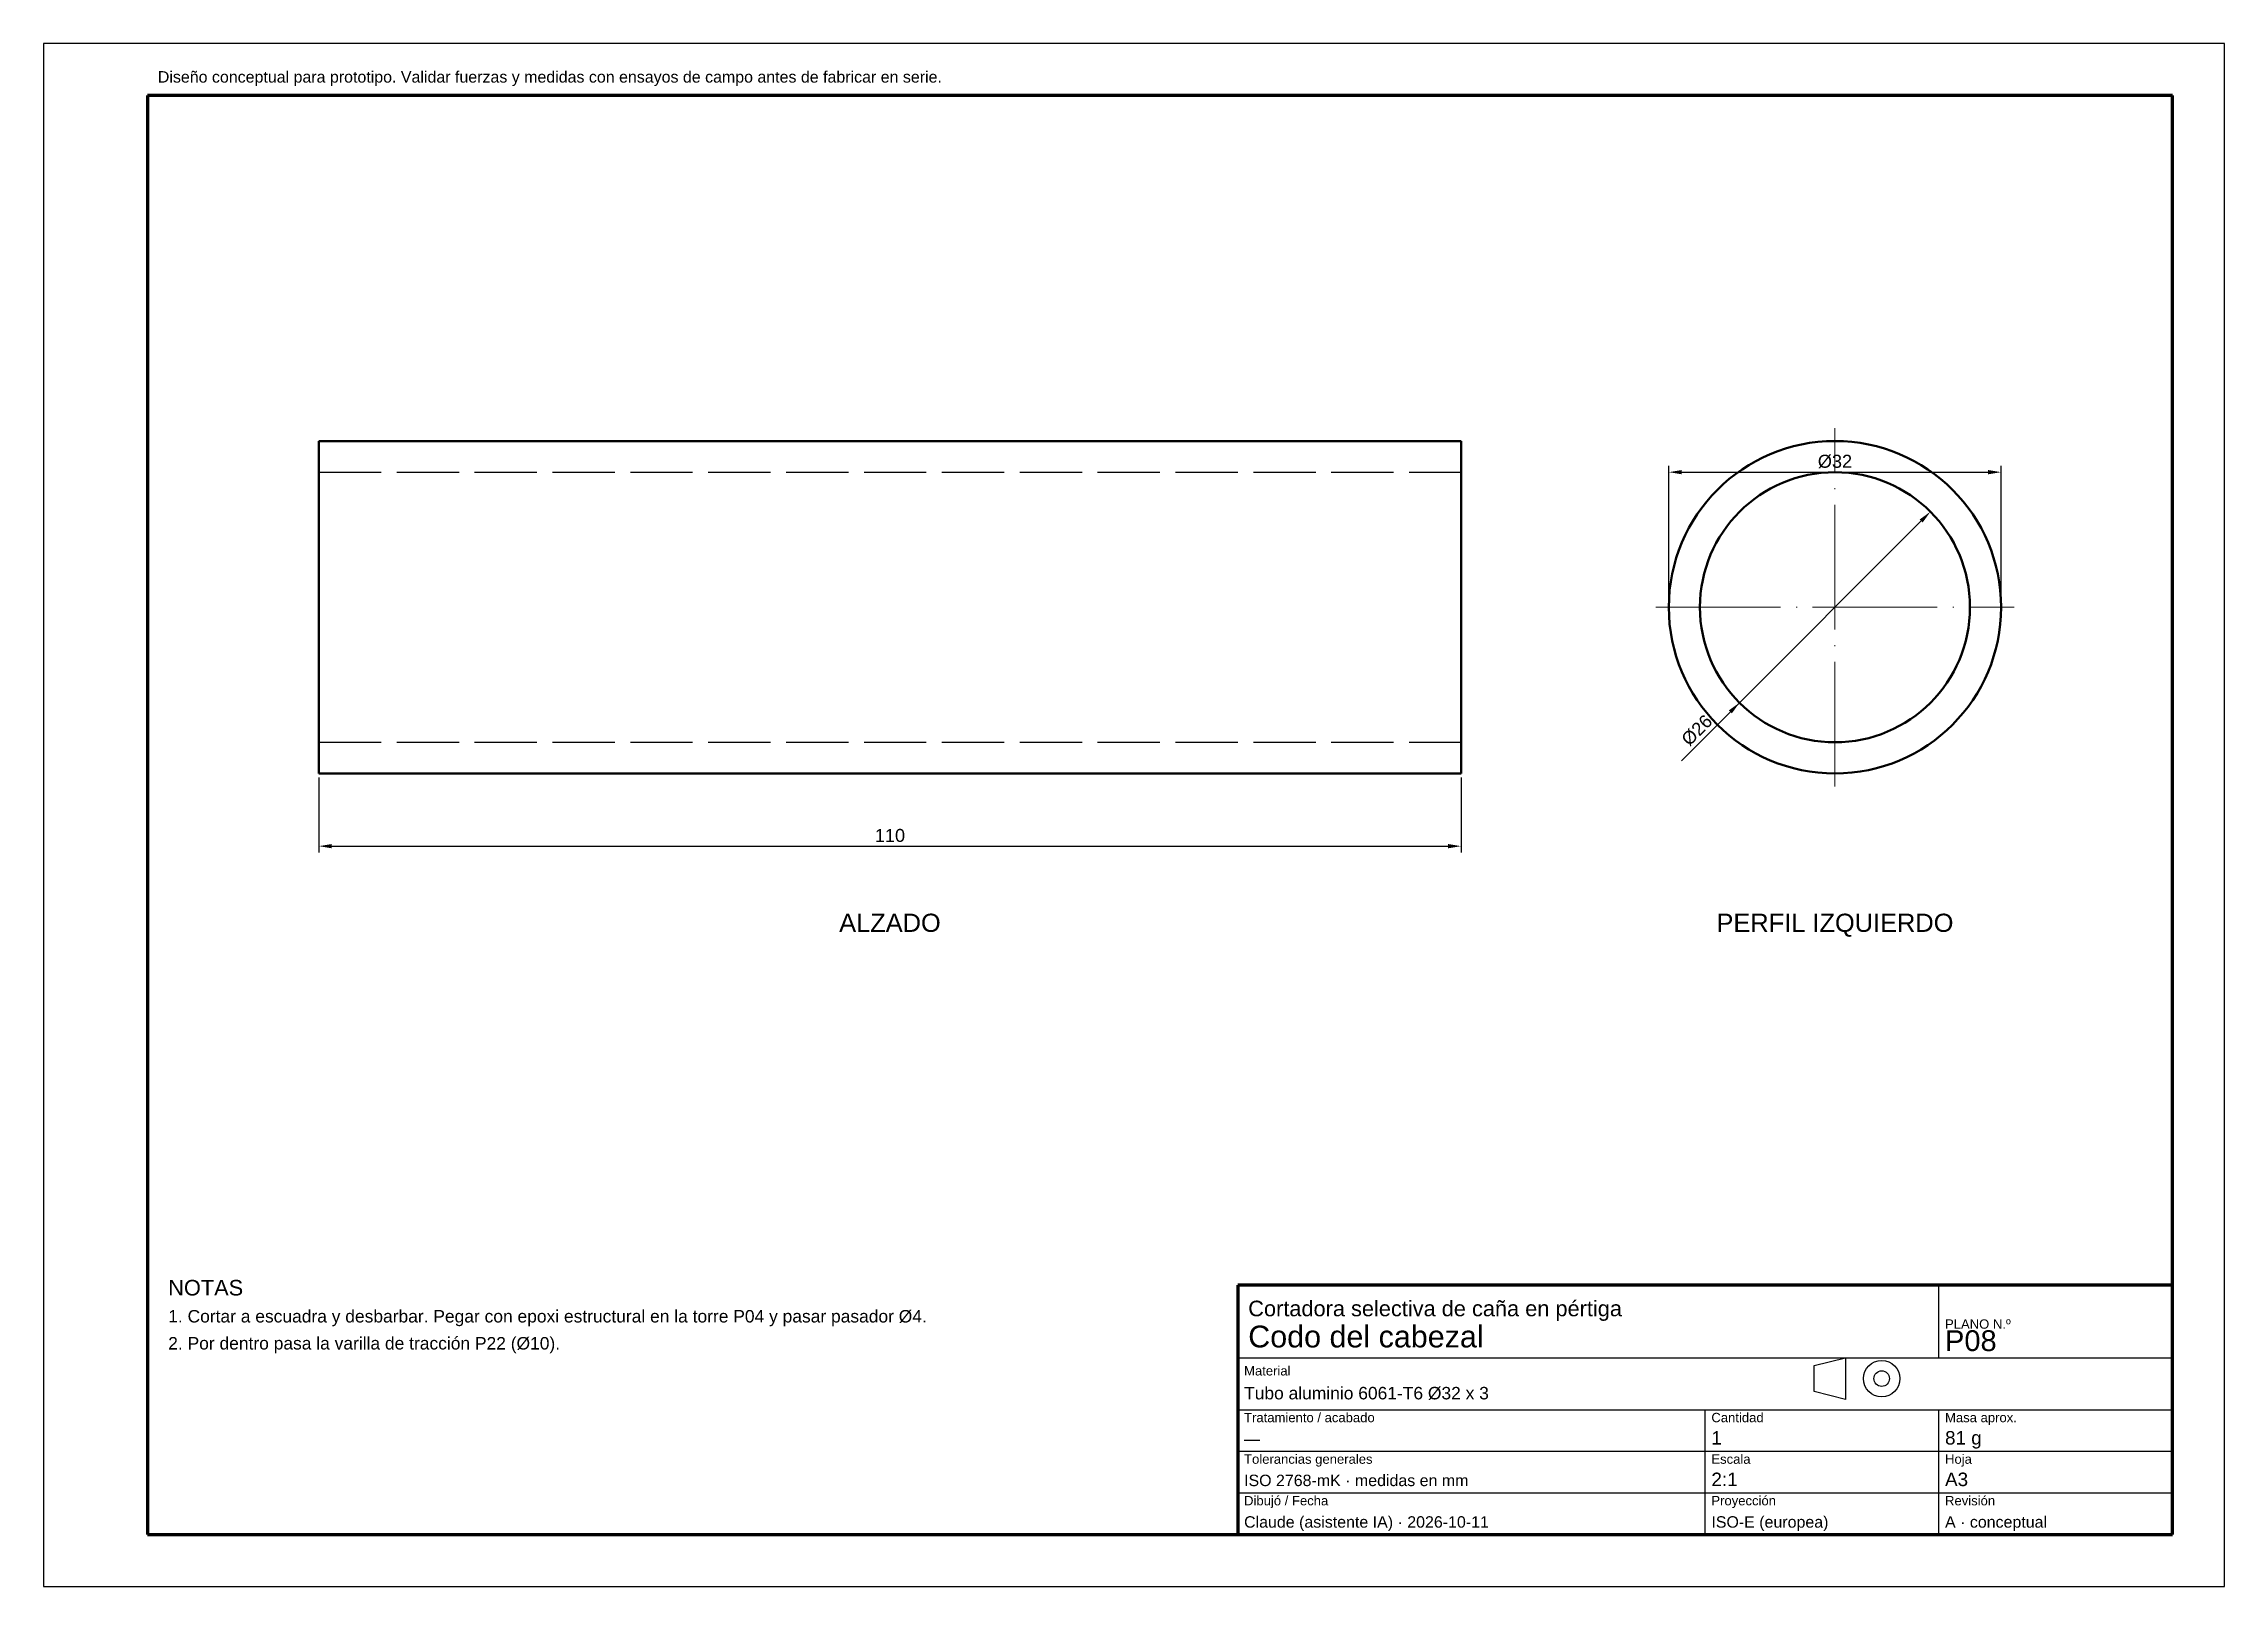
# Model space of a CAD drawing. Header units: millimetres. Extents: x 0 to 210, y 0 to 148.
import ezdxf
from ezdxf.enums import TextEntityAlignment as Align

# ---------------------------------------------------------------- set-up
doc = ezdxf.new("R2010")
doc.units = ezdxf.units.MM
doc.header["$LTSCALE"] = 0.5
doc.linetypes.add('ACAD_ISO02W100', pattern=[15, 12, -3])
doc.linetypes.add('ACAD_ISO04W100', pattern=[30, 24, -3, 0, -3])
for name, color, linetype, lineweight in [('COTAS', 4, 'Continuous', 18), ('EJES', 1, 'ACAD_ISO04W100', 18), ('MARCO', 7, 'Continuous', 70), ('OCULTAS', 8, 'ACAD_ISO02W100', 25), ('TEXTO', 7, 'Continuous', 25), ('VISIBLE', 7, 'Continuous', 50)]:
    doc.layers.add(name, color=color, linetype=linetype, lineweight=lineweight)
doc.styles.get("Standard").update_dxf_attribs({"font": 'arial.ttf'})
doc.dimstyles.new('ISO25', dxfattribs={"dimscale": 0.5, "dimtxt": 2.5, "dimasz": 2.5, "dimexe": 1.25, "dimexo": 0.8, "dimgap": 0.8, "dimtad": 1, "dimdec": 1, "dimtxsty": 'Standard', "dimcen": 2.5, "dimclrd": 4, "dimclre": 4, "dimclrt": 7, "dimazin": 3, "dimtfac": 1, "dimtmove": 0, "dimatfit": 3})

msp = doc.modelspace()

# ---------------------------------------------------------------- linework, layer by layer
at = {"layer": 'EJES'}
for p, q in [((172.5, 77), (172.5, 111.5)), ((155.25, 94.25), (189.75, 94.25))]:
    msp.add_line(p, q, dxfattribs=at)
at = {"layer": 'MARCO'}
for p, q in [((205, 143.5), (10, 143.5)), ((10, 143.5), (10, 5)), ((205, 5), (205, 143.5)), ((205, 29), (115, 29)), ((115, 29), (115, 5)), ((205, 5), (205, 29)), ((10, 5), (205, 5)), ((115, 5), (205, 5))]:
    msp.add_line(p, q, dxfattribs=at)
at = {"layer": 'OCULTAS'}
for p, q in [((26.5, 107.25), (136.5, 107.25)), ((26.5, 81.25), (136.5, 81.25))]:
    msp.add_line(p, q, dxfattribs=at)
for radius in [16, 13]:
    msp.add_circle((172.5, 94.25), radius, dxfattribs=at)
for points in [[(26.5, 78.25), (26.5, 78.65), (26.5, 79.83), (26.5, 81.74), (26.5, 84.27), (26.5, 87.31), (26.5, 90.69), (26.5, 94.25), (26.5, 97.81), (26.5, 101.19), (26.5, 104.23), (26.5, 106.76), (26.5, 108.67), (26.5, 109.85), (26.5, 110.25)], [(136.5, 78.25), (136.5, 78.65), (136.5, 79.83), (136.5, 81.74), (136.5, 84.27), (136.5, 87.31), (136.5, 90.69), (136.5, 94.25), (136.5, 97.81), (136.5, 101.19), (136.5, 104.23), (136.5, 106.76), (136.5, 108.67), (136.5, 109.85), (136.5, 110.25)], [(26.5, 81.25), (26.5, 81.58), (26.5, 82.54), (26.5, 84.09), (26.5, 86.14), (26.5, 88.61), (26.5, 91.36), (26.5, 94.25), (26.5, 97.14), (26.5, 99.89), (26.5, 102.36), (26.5, 104.41), (26.5, 105.96), (26.5, 106.92), (26.5, 107.25)], [(26.5, 107.25), (26.5, 106.92), (26.5, 105.96), (26.5, 104.41), (26.5, 102.36), (26.5, 99.89), (26.5, 97.14), (26.5, 94.25), (26.5, 91.36), (26.5, 88.61), (26.5, 86.14), (26.5, 84.09), (26.5, 82.54), (26.5, 81.58), (26.5, 81.25)], [(136.5, 81.25), (136.5, 81.58), (136.5, 82.54), (136.5, 84.09), (136.5, 86.14), (136.5, 88.61), (136.5, 91.36), (136.5, 94.25), (136.5, 97.14), (136.5, 99.89), (136.5, 102.36), (136.5, 104.41), (136.5, 105.96), (136.5, 106.92), (136.5, 107.25)], [(136.5, 107.25), (136.5, 106.92), (136.5, 105.96), (136.5, 104.41), (136.5, 102.36), (136.5, 99.89), (136.5, 97.14), (136.5, 94.25), (136.5, 91.36), (136.5, 88.61), (136.5, 86.14), (136.5, 84.09), (136.5, 82.54), (136.5, 81.58), (136.5, 81.25)]]:
    msp.add_open_spline(points, degree=1, dxfattribs=at)
at = {"layer": 'TEXTO'}
for p, q in [((210, 148.5), (0, 148.5)), ((0, 148.5), (0, 0)), ((210, 0), (210, 148.5)), ((182.5, 22), (182.5, 29)), ((115, 22), (205, 22)), ((170.5, 21.25), (173.5, 22)), ((170.5, 18.75), (170.5, 21.25)), ((173.5, 22), (173.5, 18)), ((115, 17), (205, 17)), ((160, 5), (160, 17)), ((173.5, 18), (170.5, 18.75)), ((182.5, 5), (182.5, 17)), ((115, 13), (205, 13)), ((115, 9), (205, 9)), ((0, 0), (210, 0))]:
    msp.add_line(p, q, dxfattribs=at)
for radius in [1.75, 0.75]:
    msp.add_circle((177, 20), radius, dxfattribs=at)
at = {"layer": 'VISIBLE'}
for p, q in [((26.5, 110.25), (136.5, 110.25)), ((26.5, 78.25), (136.5, 78.25))]:
    msp.add_line(p, q, dxfattribs=at)
for radius in [16, 13]:
    msp.add_circle((172.5, 94.25), radius, dxfattribs=at)
for points in [[(26.5, 110.25), (26.5, 109.85), (26.5, 108.67), (26.5, 106.76), (26.5, 104.23), (26.5, 101.19), (26.5, 97.81), (26.5, 94.25), (26.5, 90.69), (26.5, 87.31), (26.5, 84.27), (26.5, 81.74), (26.5, 79.83), (26.5, 78.65), (26.5, 78.25)], [(136.5, 110.25), (136.5, 109.85), (136.5, 108.67), (136.5, 106.76), (136.5, 104.23), (136.5, 101.19), (136.5, 97.81), (136.5, 94.25), (136.5, 90.69), (136.5, 87.31), (136.5, 84.27), (136.5, 81.74), (136.5, 79.83), (136.5, 78.65), (136.5, 78.25)]]:
    msp.add_open_spline(points, degree=1, dxfattribs=at)

# ---------------------------------------------------------------- texts
at = {"layer": 'TEXTO'}
for s, height, p in [('Diseño conceptual para prototipo. Validar fuerzas y medidas con ensayos de campo antes de fabricar en serie.', 1.1, (11, 144.75)), ('NOTAS', 1.5, (12, 28)), ('Cortadora selectiva de caña en pértiga', 1.5, (116, 26)), ('1. Cortar a escuadra y desbarbar. Pegar con epoxi estructural en la torre P04 y pasar pasador Ø4.', 1.2, (12, 25.4)), ('Codo del cabezal', 2.1, (116, 23)), ('PLANO N.º', 0.9, (183.1, 24.8)), ('2. Por dentro pasa la varilla de tracción P22 (Ø10).', 1.2, (12, 22.8)), ('P08', 2, (183.1, 22.65)), ('Material', 0.9, (115.6, 20.3)), ('Tubo aluminio 6061-T6 Ø32 x 3', 1.2, (115.6, 18)), ('Tratamiento / acabado', 0.9, (115.6, 15.8)), ('Cantidad', 0.9, (160.6, 15.8)), ('1', 1.3, (160.6, 13.65)), ('81 g', 1.3, (183.1, 13.65)), ('Masa aprox.', 0.9, (183.1, 15.8)), ('—', 1.1, (115.6, 13.65)), ('Tolerancias generales', 0.9, (115.6, 11.8)), ('Escala', 0.9, (160.6, 11.8)), ('Hoja', 0.9, (183.1, 11.8)), ('ISO 2768-mK · medidas en mm', 1.1, (115.6, 9.65)), ('2:1', 1.3, (160.6, 9.65)), ('A3', 1.3, (183.1, 9.65)), ('Dibujó / Fecha', 0.9, (115.6, 7.8)), ('Proyección', 0.9, (160.6, 7.8)), ('Revisión', 0.9, (183.1, 7.8)), ('Claude (asistente IA) · 2026-10-11', 1.1, (115.6, 5.65)), ('ISO-E (europea)', 1.1, (160.6, 5.65)), ('A · conceptual', 1.1, (183.1, 5.65))]:
    msp.add_text(s, height=height, dxfattribs=at).set_placement(p)
for s, p in [('ALZADO', (81.5, 64.75)), ('PERFIL IZQUIERDO', (172.5, 64.75))]:
    msp.add_text(s, height=1.75, dxfattribs=at).set_placement(p, align=Align.TOP_CENTER)

# ---------------------------------------------------------------- dimensions: what is measured, and where the dimension line sits
at = {"layer": 'COTAS'}
msp.add_linear_dim(base=(156.5, 107.25), p1=(156.5, 94.25), p2=(188.5, 94.25), text='%%c32', dimstyle='ISO25', dxfattribs=at).render()
msp.add_diameter_dim_2p(p1=(181.69, 103.44), p2=(163.31, 85.06), text='%%c26', dimstyle='ISO25', override={"dimtmove": 0}, dxfattribs=at).render()
msp.add_linear_dim(base=(26.5, 71.25), p1=(26.5, 78.25), p2=(136.5, 78.25), dimstyle='ISO25', dxfattribs=at).render()

doc.saveas('drawing.dxf')
